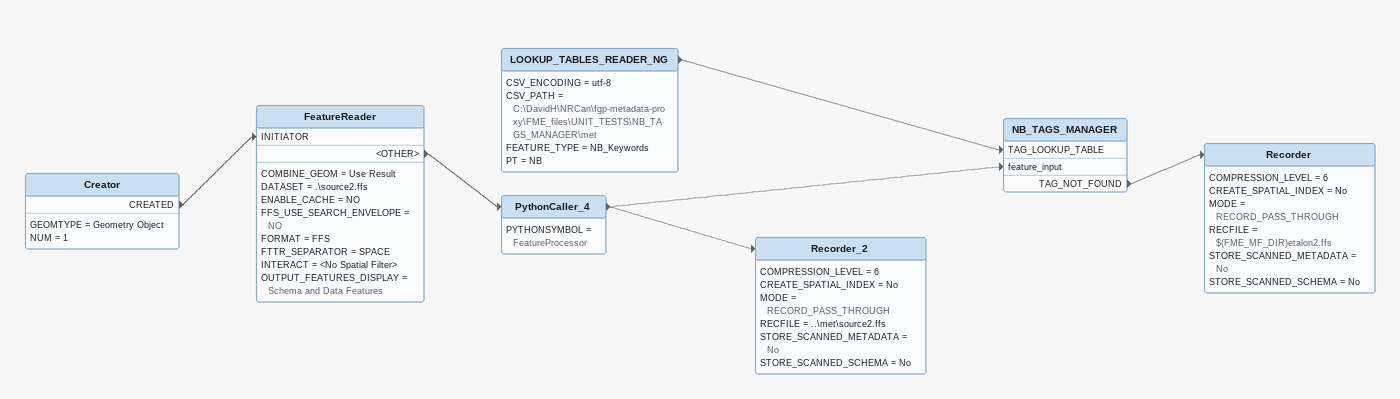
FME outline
Creator
    GEOMTYPE = Geometry Object
    NUM = 1
    CREATED -> FeatureReader [INITIATOR]
FeatureReader
    COMBINE_GEOM = Use Result
    DATASET = .\source2.ffs
    ENABLE_CACHE = NO
    FFS_USE_SEARCH_ENVELOPE = NO
    FORMAT = FFS
    FTTR_SEPARATOR = SPACE
    INTERACT = <No Spatial Filter>
    OUTPUT_FEATURES_DISPLAY = Schema and Data Features
    <OTHER> -> PythonCaller_4
PythonCaller_4
    PYTHONSYMBOL = FeatureProcessor
    -> NB_TAGS_MANAGER [feature_input]
    -> Recorder_2
Recorder_2
    COMPRESSION_LEVEL = 6
    CREATE_SPATIAL_INDEX = No
    MODE = RECORD_PASS_THROUGH
    RECFILE = ..\met\source2.ffs
    STORE_SCANNED_METADATA = No
    STORE_SCANNED_SCHEMA = No
LOOKUP_TABLES_READER_NG
    CSV_ENCODING = utf-8
    CSV_PATH = C:\DavidH\NRCan\fgp-metadata-proxy\FME_files\UNIT_TESTS\NB_TAGS_MANAGER\met
    FEATURE_TYPE = NB_Keywords
    PT = NB
    -> NB_TAGS_MANAGER [TAG_LOOKUP_TABLE]
NB_TAGS_MANAGER
    TAG_NOT_FOUND -> Recorder
Recorder
    COMPRESSION_LEVEL = 6
    CREATE_SPATIAL_INDEX = No
    MODE = RECORD_PASS_THROUGH
    RECFILE = $(FME_MF_DIR)etalon2.ffs
    STORE_SCANNED_METADATA = No
    STORE_SCANNED_SCHEMA = No
